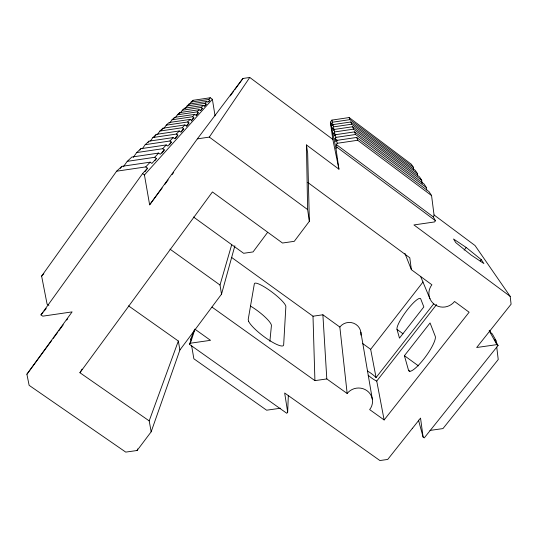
<?xml version="1.0" encoding="UTF-8"?>
<svg xmlns="http://www.w3.org/2000/svg" width="538" height="538" viewBox="0 0 538 538"><rect width="100%" height="100%" fill="white"/><g stroke="black" fill="none" stroke-linecap="round" stroke-linejoin="round"><path stroke-width="0.81" d="M194.09 330.419L190.573 339.633L191.441 338.469L189.497 344.387L286.794 413.285L287.675 412.142L288.328 395.41M269.874 341.341L271.421 325.645A19.496 4.028 37 0 0 250.372 305.994M48.857 305.342L47.082 304.098L41.621 276.088L116.612 171.205L145.744 166.908L147.54 168.206L142.583 173.619L40.949 314.885L42.784 316.162L72.099 311.892L26.9 374.24L29.126 385.336L125.751 452.108L137.096 450.501L151.171 431.799L179.894 350.009L221.521 294.172L234.884 245.758M287.675 412.142L284.663 393.002L379.902 460.541L387.723 459.439L412.451 428.235M221.521 294.172L220.008 285.026L231.703 244.723M189.497 344.387L190.371 343.217L194.776 329.781M151.171 431.799L149.194 420.884L178.334 341.031L128.548 305.866M137.096 450.501L137.674 448.927M149.194 420.884L79.927 372.733L82.072 369.142M142.583 173.619L144.433 174.958L149.631 204.823L197.345 138.871L209.309 137.103L249.76 77.459L332.847 139.423L338.933 169.174L306.452 144.937L307.615 209.578L309.357 221.286L294.286 241.313L282.504 243.028L212.423 191.952L79.927 372.733M120.377 168.401L121.837 166.356L150.163 162.173L151.904 163.438L156.403 158.522L154.715 157.291L127.23 161.353L123.337 166.787M133.29 157.331L136.706 152.563L140.882 148.69L166.242 144.937L167.802 146.074L171.42 142.119L169.907 141.01L145.213 144.668L142.281 148.764M139.907 150.048L140.882 148.69M148.004 142.536L148.979 141.171L173.088 137.6L174.561 138.683L177.836 135.112L176.397 134.056L152.9 137.533L150.458 140.949M154.366 137.082L156.316 134.372L179.275 130.963L180.687 131.998L183.66 128.75L182.288 127.741L159.873 131.064L157.439 134.46M161.514 130.23L162.98 128.185L184.911 124.93L186.249 125.919L188.966 122.953L187.654 121.992L166.229 125.166L163.801 128.555M169.611 123.168L172.052 119.772L174.655 117.351L194.769 114.365L196 115.267L198.28 112.772L197.083 111.884L177.392 114.809L175.449 117.519M173.196 119.389L174.655 117.351M178.334 114.614L179.8 112.583L199.107 109.712L200.291 110.579L202.396 108.279L201.239 107.425L182.321 110.236L180.378 112.946M184.931 108.73L188.939 104.103L206.827 101.44L207.917 102.247L209.726 100.27L208.657 99.476L191.111 102.086L189.652 104.116M187.957 105.461L188.939 104.103M192.046 101.669L193.021 100.31L210.271 97.748L212.376 99.301L215.052 115.852M145.085 171.615L147.54 168.206M154.937 160.559L156.403 158.522M161.871 153.276L164.319 149.88L162.718 148.717L136.706 152.563M169.457 144.836L171.42 142.119M175.381 138.508L177.836 135.112M181.212 132.146L183.66 128.75M186.511 126.356L188.966 122.953M191.367 121.043L193.821 117.647L192.564 116.726L172.052 119.772M196.316 115.502L198.28 112.772M200.923 110.324L202.396 108.279M204.722 106.168L206.202 104.123L205.092 103.303L186.881 106.013M208.751 101.628L209.726 100.27M230.271 95.898L233.674 91.211M234.649 89.866L242.914 78.474L249.76 77.459M26.9 374.24L51.776 340.393M53.269 338.362L57.748 332.269M58.736 330.917L63.215 324.824M66.699 320.083L67.694 318.731M149.631 204.823L162.14 188.004M164.641 184.635L168.145 179.927M172.153 174.547L173.653 172.53M332.847 139.423L330.379 122.18L331.926 120.102L349.162 117.553L411.422 164.312L413.265 167.17L413.587 169.638M417.649 175.919L417.327 173.478L415.349 170.405L350.83 121.978L332.961 124.621L332.161 125.697L331.623 123.276L332.41 122.22L349.942 119.631L413.265 167.17M267.541 232.443L253.048 251.925L243.64 253.297L193.505 217.016M422.128 183.498L421.711 180.27L419.573 176.962L352.625 126.739L334.078 129.483L333.244 130.599L332.666 127.99L333.486 126.894L351.67 124.211L417.327 173.478M426.748 190.022L426.439 187.614L424.132 184.036L354.569 131.884L335.275 134.729L334.414 135.892L333.789 133.074L334.636 131.938L353.533 129.147L421.711 180.27M418.503 420.144L423.097 437.064L424.267 437.905L498.067 345.49L496.89 344.623L476.681 347.514L511.1 304.192L510.179 296.371L413.937 224.938L434.549 221.945L435.491 220.728L433.204 216.841L434.132 215.63L431.563 195.563L429.062 191.683L356.667 137.452L336.58 140.411L335.678 141.615L335.006 138.569L335.887 137.385L355.551 134.487L426.439 187.614M435.491 220.728L336.896 147.17L336.317 144.527L337.239 143.29L357.73 140.27L431.563 195.563M338.933 169.174L335.968 148.414L336.896 147.17M197.345 138.871L242.914 78.474M433.722 303.836L376.075 377.568L370.662 349.33L423.056 281.946M464.16 250.096L466.204 247.473L481.254 259.639L483.918 263.573L471.14 255.052L455.78 242.625L453.521 238.98L466.204 247.473M404.939 253.405L411.375 269.673L431.886 284.784A14.418 13.954 -22.1 0 0 434.428 304.38A14.418 13.954 -22.1 0 0 454.549 301.488L469.116 312.228L384.132 419.956L376.741 381.072L436.607 304.548M408.524 370.279L404.415 355.685L430.07 322.955L435.249 336.29A21.883 4.929 -53.9 0 1 423.803 359.048A21.883 4.929 -53.9 0 1 408.524 370.279L409.869 371.254M480.219 260.95L481.254 259.639M412.411 428.376L420.541 418.1L423.097 437.064M40.949 314.885L43.06 312.336M44.116 311.065L46.221 308.523M144.433 174.958L212.376 99.301M164.319 149.88L160.29 154.278L158.649 153.074L131.884 157.035L127.23 161.353M193.821 117.647L191.333 120.364L190.055 119.416L169.073 122.529L166.229 125.166M206.202 104.123L204.252 106.255L203.115 105.421L184.541 108.178L182.321 110.236M145.744 166.908L150.163 162.173M154.715 157.291L158.649 153.074M162.718 148.717L166.242 144.937M169.907 141.01L173.088 137.6M176.397 134.056L179.275 130.963M182.288 127.741L184.911 124.93M187.654 121.992L190.055 119.416M192.564 116.726L194.769 114.365M197.083 111.884L199.107 109.712M201.239 107.425L203.115 105.421M205.092 103.303L206.827 101.44M208.657 99.476L210.271 97.748M41.621 276.088L43.834 273.734M116.612 171.205L121.837 166.356M145.213 144.668L148.979 141.171M152.9 137.533L156.316 134.372M159.873 131.064L162.98 128.185M177.392 114.809L179.8 112.583M191.111 102.086L193.021 100.31M231.622 257.446L313.002 316.209L322.887 314.784L339.841 327.043L347.165 393.5A14.109 13.517 -6.4 0 1 366.929 390.662A14.109 13.517 -6.4 0 1 369.667 409.6L384.132 419.956M190.371 343.217L210.513 340.325L194.823 329.115M212.006 307.111L314.918 380.635L326.808 378.934L347.165 393.5M280.493 408.228L266.626 410.205L193.868 358.779L191.535 345.214M429.929 430.434L442.962 428.584L498.235 359.539L496.735 347.071M169.988 249.128L220.008 285.026M362.619 343.513L370.662 349.33M404.415 355.685L418.456 365.874M397.01 329.397L399.472 338.133L423.836 306.929L420.736 298.953A19.489 3.9 -53.7 0 0 407.4 309.74A19.489 3.9 -53.7 0 0 397.01 329.397L402.975 333.742M496.13 342.081L495.935 340.419L494.765 339.559L498.067 345.49M209.309 137.103L307.615 209.578M307.803 182.476L409.795 257.783L411.375 269.673M332.666 127.99L334.67 129.49M333.789 133.074L335.806 134.581M335.006 138.569L337.682 140.566M433.978 214.911L475.054 245.55L510.179 296.371M336.317 144.527L433.204 216.841M331.623 123.276L333.634 124.782M495.935 340.419L492.263 333.863L491.12 333.022L489.587 330.271M489.15 330.688L496.89 344.623M420.649 276.552L429.949 298.724M349.162 117.553L349.942 119.631M350.83 121.978L351.67 124.211M352.625 126.739L353.533 129.147M354.569 131.884L355.551 134.487M356.667 137.452L357.73 140.27M331.926 120.102L332.41 122.22M332.961 124.621L333.486 126.894M334.078 129.483L334.636 131.938M335.275 134.729L335.887 137.385M336.58 140.411L337.239 143.29M330.379 122.18L335.968 148.414M248.576 321.24L248.2 319.458L254.339 283.849A19.556 3.692 37.1 0 1 270.5 290.984A19.556 3.692 37.1 0 1 285.86 306.579L283.661 344.851A21.971 4.674 37.1 0 1 267.655 339.222A21.971 4.674 37.1 0 1 248.583 321.253M178.334 341.031L179.894 350.009M360.857 332.154L372.404 399.573M306.452 144.937L307.669 153.169L309.357 221.286M322.887 314.784L326.808 378.934M313.002 316.209L314.918 380.635M339.841 327.043A11.742 11.379 -7 0 1 353.627 323.217A11.742 11.379 -7 0 1 360.877 335.127M376.741 381.072A8.924 1.695 38.1 0 1 368.221 375.275M367.494 371.059A8.924 1.695 38.1 0 1 376.075 377.568"/></g></svg>
